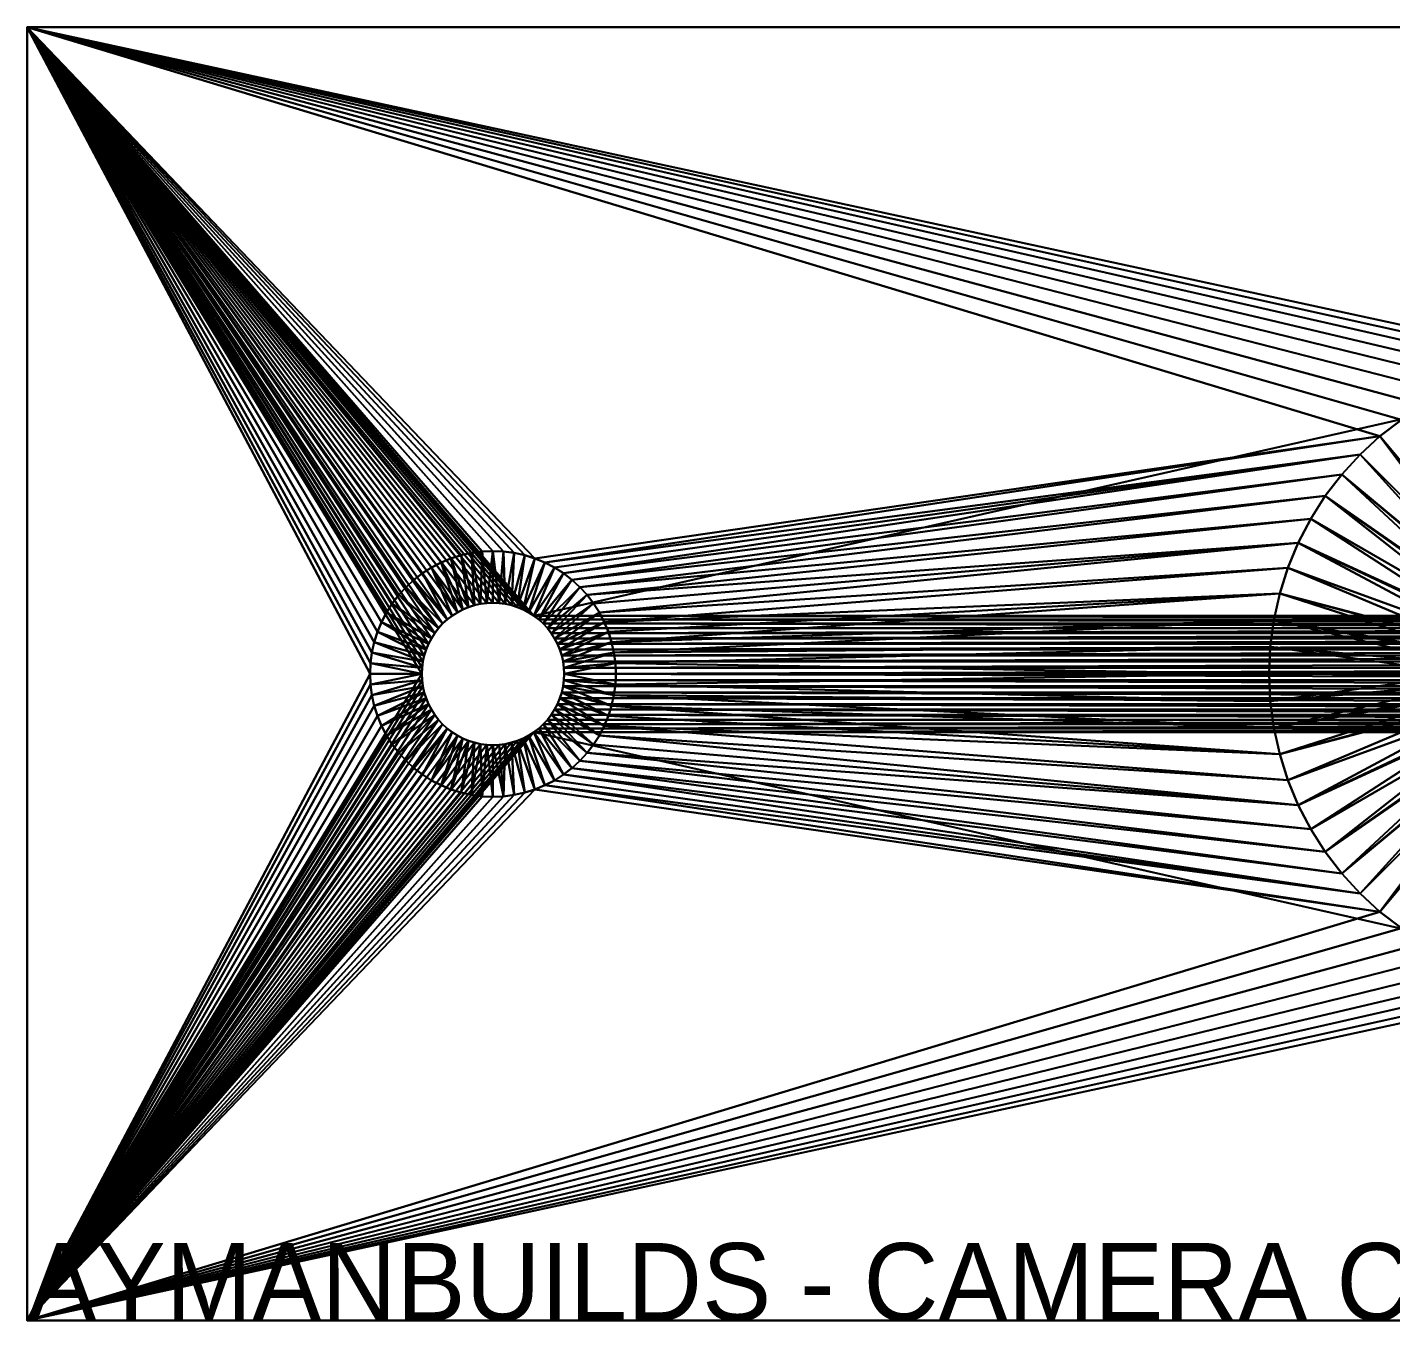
# Model space of a CAD drawing. Header units: millimetres. Extents: x -60 to 60, y -25 to 25.
# Drawn here: x -60 to -7.3, y -25 to 25 of the extents above; entities that cross this region are included whole.
import ezdxf

# ---------------------------------------------------------------- set-up
doc = ezdxf.new("R2010")
doc.units = ezdxf.units.MM
doc.layers.add('INFO', color=4, linetype='Continuous')
doc.layers.add('MODEL_3D', color=7, linetype='Continuous')

msp = doc.modelspace()

# ---------------------------------------------------------------- texts
at = {"layer": 'INFO'}
msp.add_text('AYMANBUILDS - CAMERA CARRIAGE - UNITS: MM', height=3, dxfattribs=at).set_placement((-60, -25, 21))

# ---------------------------------------------------------------- meshes
at = {"layer": 'MODEL_3D', "color": 7}
mesh = msp.add_polyface(dxfattribs=at)
corners = [(-60, -25, 5), (-42.414, -4.73192, 5), (-42.8248, -4.67784, 5), (-46.75, 0, 5), (-60, 25, 5), (-46.7319, -0.413989, 5), (-46.6778, -0.824828, 5), (-46.5881, -1.22939, 5), (-46.4635, -1.6246, 5), (-43.2294, -4.58815, 5), (-43.6246, -4.46354, 5), (-44.0074, -4.30496, 5), (-44.375, -4.11362, 5), (-44.7245, -3.89097, 5), (-45.0532, -3.63871, 5), (-45.3588, -3.35876, 5), (-45.6387, -3.05324, 5), (-45.891, -2.72449, 5), (-46.1136, -2.375, 5), (-46.305, -2.00744, 5), (-44.7395, -0.239677, -5), (-60, -25, -5), (-44.75, 0, -5), (-44.7082, -0.477532, -5), (-44.6563, -0.711752, -5), (-44.5842, -0.940555, -5), (-44.4923, -1.1622, -5), (-44.3816, -1.375, -5), (-44.2527, -1.57733, -5), (-44.1066, -1.76767, -5), (-43.9445, -1.94454, -5), (-43.7677, -2.10662, -5), (-43.5773, -2.25267, -5), (-43.375, -2.38157, -5), (-43.1622, -2.49235, -5), (-42.9406, -2.58415, -5), (-42.7118, -2.6563, -5)]
mesh.append_faces([[corners[k] for k in face] for face in [(0, 1, 2), (0, 3, 4), (3, 0, 5), (5, 0, 6), (6, 0, 7), (7, 0, 8), (9, 0, 2), (10, 0, 9), (11, 0, 10), (12, 0, 11), (13, 0, 12), (14, 0, 13), (15, 0, 14), (16, 0, 15), (17, 0, 16), (18, 0, 17), (19, 0, 18), (8, 0, 19), (20, 21, 22), (23, 21, 20), (24, 21, 23), (25, 21, 24), (26, 21, 25), (27, 21, 26), (28, 21, 27), (29, 21, 28), (30, 21, 29), (31, 21, 30), (32, 21, 31), (33, 21, 32), (34, 21, 33), (35, 21, 34), (36, 21, 35), (4, 21, 0)]])
mesh = msp.add_polyface(dxfattribs=at)
corners = [(-46.7319, 0.413989, 5), (-60, 25, 5), (-46.75, 0, 5), (-46.6778, 0.824828, 5), (-46.5881, 1.22939, 5), (-46.4635, 1.6246, 5), (-46.305, 2.00744, 5), (-46.1136, 2.375, 5), (-45.891, 2.72449, 5), (-45.6387, 3.05324, 5), (-45.3588, 3.35876, 5), (-45.0532, 3.63871, 5), (-44.7245, 3.89097, 5), (-44.375, 4.11362, 5), (-44.0074, 4.30496, 5), (-43.6246, 4.46354, 5), (-43.2294, 4.58815, 5), (-42.8248, 4.67784, 5), (-42.414, 4.73192, 5), (-60, 25, -5), (-44.75, 0, -5), (-60, -25, -5), (-44.7395, 0.239677, -5), (-44.7082, 0.477532, -5), (-44.6563, 0.711752, -5), (-44.5842, 0.940555, -5), (-44.4923, 1.1622, -5), (-42.9406, 2.58415, -5), (-42.7118, 2.6563, -5), (-43.1622, 2.49235, -5), (-43.375, 2.38157, -5), (-43.5773, 2.25267, -5), (-43.7677, 2.10662, -5), (-43.9445, 1.94454, -5), (-44.1066, 1.76767, -5), (-44.2527, 1.57733, -5), (-44.3816, 1.375, -5)]
mesh.append_faces([[corners[k] for k in face] for face in [(0, 1, 2), (3, 1, 0), (4, 1, 3), (5, 1, 4), (6, 1, 5), (7, 1, 6), (8, 1, 7), (9, 1, 8), (10, 1, 9), (11, 1, 10), (12, 1, 11), (13, 1, 12), (14, 1, 13), (15, 1, 14), (16, 1, 15), (17, 1, 16), (18, 1, 17), (19, 20, 21), (20, 19, 22), (22, 19, 23), (23, 19, 24), (24, 19, 25), (25, 19, 26), (27, 19, 28), (29, 19, 27), (30, 19, 29), (31, 19, 30), (32, 19, 31), (33, 19, 32), (34, 19, 33), (35, 19, 34), (36, 19, 35), (26, 19, 36), (21, 1, 19)]])
mesh = msp.add_polyface(dxfattribs=at)
corners = [(-40.3754, 4.46354, 5), (-60, 25, 5), (-40.7706, 4.58815, 5), (-41.1752, 4.67784, 5), (-41.586, 4.73192, 5), (-42, 4.75, 5), (-42.414, 4.73192, 5), (-60, 25, -5), (-40.4227, 2.25267, -5), (-40.625, 2.38157, -5), (-40.8378, 2.49235, -5), (-41.0594, 2.58415, -5), (-41.2882, 2.6563, -5), (-41.5225, 2.70822, -5), (-41.7603, 2.73954, -5), (-42, 2.75, -5), (-42.2397, 2.73954, -5), (-42.4775, 2.70822, -5), (-42.7118, 2.6563, -5), (-46.7319, 0.413989, 5), (-46.6778, 0.824828, 1.8), (-46.6778, 0.824828, 5), (-46.7319, 0.413989, 1.8), (-46.305, 2.00744, 5), (-46.1136, 2.375, 1.8), (-46.1136, 2.375, 5), (-46.305, 2.00744, 1.8), (-46.5881, 1.22939, 5), (-46.4635, 1.6246, 1.8), (-46.4635, 1.6246, 5), (-46.5881, 1.22939, 1.8), (-45.891, 2.72449, 1.8), (-45.891, 2.72449, 5), (-45.6387, 3.05324, 1.8), (-46.75, 0, 5), (-46.75, 0, 1.8), (-44.6563, 0.711752, 1.8), (-44.7082, 0.477532, 1.8), (-44.7395, 0.239677, 1.8), (-44.75, 0, 1.8)]
mesh.append_faces([[corners[k] for k in face] for face in [(0, 1, 2), (2, 1, 3), (3, 1, 4), (4, 1, 5), (5, 1, 6), (7, 8, 9), (7, 9, 10), (7, 10, 11), (7, 11, 12), (7, 12, 13), (7, 13, 14), (7, 14, 15), (7, 15, 16), (7, 16, 17), (18, 7, 17), (19, 20, 21), (20, 19, 22), (23, 24, 25), (24, 23, 26), (27, 28, 29), (28, 27, 30), (21, 30, 27), (30, 21, 20), (25, 31, 32), (31, 25, 24), (29, 26, 23), (26, 29, 28), (33, 32, 31), (34, 22, 19), (22, 34, 35), (30, 36, 28), (20, 37, 30), (22, 38, 20), (35, 39, 22)]])
mesh = msp.add_polyface(dxfattribs=at)
corners = [(-10.8757, 5.07142, 5), (-38.3613, 3.05324, 5), (-38.109, 2.72449, 5), (-10.3923, 6, 5), (-38.6412, 3.35876, 5), (-9.82982, 6.88292, 5), (-38.9468, 3.63871, 5), (-9.19253, 7.71345, 5), (-39.2755, 3.89097, 5), (-8.48528, 8.48528, 5), (-39.625, 4.11362, 5), (-7.71345, 9.19253, 5), (-60, 25, 5), (-40.3754, 4.46354, 5), (-39.9926, 4.30496, 5), (-37.5365, 1.6246, 1.8), (-37.695, 2.00744, 5), (-37.695, 2.00744, 1.8), (-39.2755, 3.89097, 1.8), (-38.9468, 3.63871, 1.8), (-38.109, 2.72449, 1.8), (-38.3613, 3.05324, 1.8), (-37.8864, 2.375, 1.8), (-37.8864, 2.375, 5), (-39.625, 4.11362, 1.8), (-38.6412, 3.35876, 1.8), (-39.9926, 4.30496, 1.8), (-39.5077, 1.1622, 1.8), (-39.6184, 1.375, 1.8), (-39.7473, 1.57733, 1.8), (-39.8934, 1.76767, 1.8), (-40.0555, 1.94454, 1.8), (-40.2323, 2.10662, 1.8), (-40.4227, 2.25267, 1.8)]
mesh.append_faces([[corners[k] for k in face] for face in [(0, 1, 2), (3, 4, 1), (5, 6, 4), (7, 8, 6), (9, 10, 8), (11, 12, 13), (9, 14, 10), (11, 13, 14), (15, 16, 17), (18, 6, 8), (6, 18, 19), (20, 1, 21), (1, 20, 2), (22, 2, 20), (2, 22, 23), (24, 8, 10), (8, 24, 18), (19, 4, 6), (4, 19, 25), (21, 4, 25), (4, 21, 1), (17, 23, 22), (23, 17, 16), (10, 26, 24), (27, 17, 22), (28, 22, 20), (29, 20, 21), (30, 21, 25), (31, 25, 19), (32, 19, 18), (33, 18, 24), (20, 29, 28), (21, 30, 29), (25, 31, 30), (19, 32, 31)]])
mesh = msp.add_polyface(dxfattribs=at)
corners = [(0, 12, 5), (-60, 25, 5), (-1.04587, 11.9543, 5), (-37.695, 2.00744, 5), (-11.5911, 3.10583, 5), (-11.2763, 4.10424, 5), (-37.8864, 2.375, 5), (-10.8757, 5.07142, 5), (-38.3613, 3.05324, 5), (-10.3923, 6, 5), (-38.6412, 3.35876, 5), (-9.82982, 6.88292, 5), (-38.9468, 3.63871, 5), (-9.19253, 7.71345, 5), (-39.2755, 3.89097, 5), (-8.48528, 8.48528, 5), (-39.9926, 4.30496, 5), (-7.71345, 9.19253, 5), (-6.88292, 9.82982, 5), (-6, 10.3923, 5), (-5.07142, 10.8757, 5), (-4.10424, 11.2763, 5), (-3.10583, 11.5911, 5), (-37.5365, 1.6246, 5), (-38.109, 2.72449, 5), (-2.08378, 11.8177, 5), (-40.4227, 2.25267, -5), (-60, 25, -5), (60, 25, -5), (-10.3923, 6, 13), (-10.8757, 5.07142, 13), (-9.19253, 7.71345, 13), (-9.82982, 6.88292, 13), (-11.2763, 4.10424, 13), (-11.5911, 3.10583, 13), (-4.46646, 1.2378, 13), (-11.8177, 2.08378, 5), (-11.8177, 2.08378, 13), (-8.48528, 8.48528, 13)]
mesh.append_faces([[corners[k] for k in face] for face in [(0, 1, 2), (3, 4, 5), (6, 5, 7), (8, 7, 9), (10, 9, 11), (12, 11, 13), (14, 13, 15), (16, 15, 17), (1, 17, 18), (1, 18, 19), (1, 19, 20), (1, 20, 21), (1, 21, 22), (4, 3, 23), (5, 6, 3), (7, 24, 6), (1, 22, 25), (2, 1, 25), (26, 27, 28), (1, 28, 27), (7, 29, 9), (29, 7, 30), (11, 31, 13), (31, 11, 32), (4, 33, 5), (33, 4, 34), (34, 35, 33), (36, 34, 4), (34, 36, 37), (38, 13, 31), (9, 32, 11), (32, 9, 29), (5, 30, 7), (30, 5, 33)]])
mesh = msp.add_polyface(dxfattribs=at)
corners = [(-60, 25, 5), (0, 12, 5), (60, 25, 5), (-1.04587, 11.9543, 5), (-2.08378, 11.8177, 13), (-1.04587, 11.9543, 13), (-2.08378, 11.8177, 5), (-3.10583, 11.5911, 13), (-3.10583, 11.5911, 5), (0, 12, 13), (-0.039616, 4.63463, 13), (0, 4.63636, 13), (-0.404085, 4.61872, 13), (-0.765781, 4.5711, 13), (-0.805096, 4.56593, 13), (-0.84381, 4.55734, 13), (-1.19998, 4.47838, 13), (-1.2378, 4.46646, 13), (-1.58573, 4.35676, 13), (-4.10424, 11.2763, 13), (-1.92278, 4.21715, 13), (-5.07142, 10.8757, 13), (-1.95941, 4.20197, 13), (-1.99458, 4.18366, 13), (-2.31818, 4.01521, 13), (-6, 10.3923, 13), (-2.62587, 3.81919, 13), (-6.88292, 9.82982, 13), (-2.65931, 3.79789, 13), (-2.69077, 3.77375, 13), (-2.9802, 3.55166, 13), (-4.10424, 11.2763, 5), (0, 5, 12), (-0.435779, 4.98097, 12), (-0.86824, 4.92404, 12), (-1.2941, 4.82963, 12), (-0.400916, 4.58249, 12), (-0.798781, 4.53012, 12)]
mesh.append_faces([[corners[k] for k in face] for face in [(0, 1, 2), (3, 4, 5), (4, 3, 6), (6, 7, 4), (7, 6, 8), (9, 10, 11), (9, 12, 10), (5, 12, 9), (12, 5, 13), (4, 13, 5), (13, 4, 14), (14, 4, 15), (15, 4, 16), (7, 16, 4), (16, 7, 17), (17, 7, 18), (19, 18, 7), (18, 19, 20), (21, 20, 19), (20, 21, 22), (22, 21, 23), (23, 21, 24), (24, 25, 26), (26, 27, 28), (28, 27, 29), (29, 27, 30), (8, 19, 7), (19, 8, 31), (1, 5, 9), (5, 1, 3), (32, 10, 33), (34, 15, 35), (13, 34, 33), (33, 36, 32), (34, 37, 33)]])
mesh = msp.add_polyface(dxfattribs=at)
corners = [(8.48528, 8.48528, 5), (39.9926, 4.30496, 5), (7.71345, 9.19253, 5), (11.5911, 3.10583, 5), (37.5365, 1.6246, 5), (37.695, 2.00744, 5), (11.2763, 4.10424, 5), (37.8864, 2.375, 5), (10.8757, 5.07142, 5), (38.109, 2.72449, 5), (38.3613, 3.05324, 5), (9.19253, 7.71345, 5), (39.2755, 3.89097, 5), (11.8177, 2.08378, 5), (10.3923, 6, 5), (38.6412, 3.35876, 5), (9.82982, 6.88292, 5), (38.9468, 3.63871, 5), (60, 25, 5), (6.88292, 9.82982, 5), (6, 10.3923, 5), (5.07142, 10.8757, 5), (4.10424, 11.2763, 5), (3.10583, 11.5911, 5), (2.08378, 11.8177, 5), (1.04587, 11.9543, 5), (0, 12, 5), (40.4227, 2.25267, -5), (-40.4227, 2.25267, -5), (60, 25, -5), (-60, 25, 5), (11.8177, 2.08378, 13), (11.5911, 3.10583, 13), (10.3923, 6, 13), (9.82982, 6.88292, 13), (11.2763, 4.10424, 13), (10.8757, 5.07142, 13), (4.46646, 1.2378, 13), (9.19253, 7.71345, 13)]
mesh.append_faces([[corners[k] for k in face] for face in [(0, 1, 2), (3, 4, 5), (6, 5, 7), (8, 7, 9), (8, 9, 10), (11, 12, 0), (4, 3, 13), (5, 6, 3), (7, 8, 6), (10, 14, 8), (15, 16, 14), (16, 17, 11), (18, 19, 2), (18, 20, 19), (18, 21, 20), (18, 22, 21), (18, 23, 22), (18, 24, 23), (18, 25, 24), (18, 26, 25), (27, 28, 29), (29, 30, 18), (31, 3, 32), (3, 31, 13), (33, 16, 34), (16, 33, 14), (35, 8, 36), (8, 35, 6), (36, 14, 33), (14, 36, 8), (32, 6, 35), (6, 32, 3), (37, 32, 35), (34, 11, 38), (11, 34, 16)]])
mesh = msp.add_polyface(dxfattribs=at)
corners = [(-4.10424, 11.2763, 5), (-5.07142, 10.8757, 13), (-4.10424, 11.2763, 13), (-5.07142, 10.8757, 5), (-6.88292, 9.82982, 5), (-7.71345, 9.19253, 13), (-6.88292, 9.82982, 13), (-7.71345, 9.19253, 5), (-6, 10.3923, 5), (-6, 10.3923, 13), (-8.48528, 8.48528, 13), (-8.48528, 8.48528, 5), (-2.31818, 4.01521, 13), (-2.62587, 3.81919, 13), (-2.9802, 3.55166, 13), (-3.00943, 3.52487, 13), (-3.2784, 3.2784, 13), (-3.52487, 3.00943, 13), (-9.19253, 7.71345, 13), (-3.55166, 2.9802, 13), (-3.77375, 2.69077, 13), (-9.82982, 6.88292, 13), (-3.79789, 2.65931, 13), (-3.81919, 2.62587, 13), (-4.01521, 2.31818, 13), (-10.3923, 6, 13), (-4.18366, 1.99458, 13), (-10.8757, 5.07142, 13), (-4.20197, 1.95941, 13), (-4.21715, 1.92278, 13), (-4.35676, 1.58573, 13), (-11.2763, 4.10424, 13), (-4.46646, 1.2378, 13), (-9.19253, 7.71345, 5), (-4.53154, 2.11309, 12), (-4.33013, 2.5, 12)]
mesh.append_faces([[corners[k] for k in face] for face in [(0, 1, 2), (1, 0, 3), (4, 5, 6), (5, 4, 7), (8, 6, 9), (6, 8, 4), (3, 9, 1), (9, 3, 8), (7, 10, 5), (10, 7, 11), (9, 12, 1), (6, 13, 9), (5, 14, 6), (14, 5, 15), (15, 5, 16), (10, 16, 5), (16, 10, 17), (18, 17, 10), (17, 18, 19), (19, 18, 20), (21, 20, 18), (20, 21, 22), (22, 21, 23), (23, 21, 24), (25, 24, 21), (24, 25, 26), (27, 26, 25), (28, 27, 29), (26, 27, 28), (29, 27, 30), (31, 30, 27), (30, 31, 32), (33, 10, 11), (26, 34, 35)]])
mesh = msp.add_polyface(dxfattribs=at)
corners = [(-41.5225, 2.70822, -5), (-41.2882, 2.6563, 1.8), (-41.5225, 2.70822, 1.8), (-41.2882, 2.6563, -5), (-41.7603, 2.73954, -5), (-41.7603, 2.73954, 1.8), (-42.9406, 2.58415, -5), (-42.7118, 2.6563, 1.8), (-42.9406, 2.58415, 1.8), (-42.7118, 2.6563, -5), (-42.4775, 2.70822, 1.8), (-42.4775, 2.70822, -5), (-43.1622, 2.49235, -5), (-42.2397, 2.73954, -5), (-42, 2.75, 1.8), (-42.2397, 2.73954, 1.8), (-42, 2.75, -5), (-42.8248, 4.67784, 1.8), (-42.414, 4.73192, 5), (-42.8248, 4.67784, 5), (-42.414, 4.73192, 1.8), (-42, 4.75, 1.8), (-41.586, 4.73192, 5), (-42, 4.75, 5), (-41.586, 4.73192, 1.8), (-41.1752, 4.67784, 5), (-43.2294, 4.58815, 1.8), (-41.1752, 4.67784, 1.8)]
mesh.append_faces([[corners[k] for k in face] for face in [(0, 1, 2), (1, 0, 3), (4, 2, 5), (2, 4, 0), (6, 7, 8), (7, 6, 9), (9, 10, 7), (10, 9, 11), (8, 12, 6), (13, 14, 15), (14, 13, 16), (16, 5, 14), (5, 16, 4), (11, 15, 10), (15, 11, 13), (17, 18, 19), (18, 17, 20), (21, 22, 23), (22, 21, 24), (24, 25, 22), (19, 26, 17), (20, 23, 18), (23, 20, 21), (24, 2, 27), (24, 5, 2), (21, 5, 24), (21, 14, 5), (21, 15, 14), (20, 15, 21), (20, 10, 15), (17, 10, 20), (10, 17, 7), (26, 7, 17), (7, 26, 8)]])
mesh = msp.add_polyface(dxfattribs=at)
corners = [(-43.375, 2.38157, 1.8), (-43.5773, 2.25267, -5), (-43.375, 2.38157, -5), (-43.1622, 2.49235, 1.8), (-43.1622, 2.49235, -5), (-42.9406, 2.58415, 1.8), (-44.7245, 3.89097, 1.8), (-44.375, 4.11362, 5), (-44.7245, 3.89097, 5), (-44.375, 4.11362, 1.8), (-43.2294, 4.58815, 1.8), (-42.8248, 4.67784, 5), (-43.2294, 4.58815, 5), (-45.6387, 3.05324, 5), (-45.3588, 3.35876, 1.8), (-45.3588, 3.35876, 5), (-45.6387, 3.05324, 1.8), (-45.0532, 3.63871, 1.8), (-45.0532, 3.63871, 5), (-43.6246, 4.46354, 1.8), (-43.6246, 4.46354, 5), (-45.891, 2.72449, 5), (-44.0074, 4.30496, 5), (-44.0074, 4.30496, 1.8), (-43.5773, 2.25267, 1.8), (-43.7677, 2.10662, 1.8), (-43.9445, 1.94454, 1.8), (-44.1066, 1.76767, 1.8), (-45.891, 2.72449, 1.8), (-44.2527, 1.57733, 1.8)]
mesh.append_faces([[corners[k] for k in face] for face in [(0, 1, 2), (2, 3, 0), (3, 2, 4), (4, 5, 3), (6, 7, 8), (7, 6, 9), (10, 11, 12), (13, 14, 15), (14, 13, 16), (17, 8, 18), (8, 17, 6), (14, 18, 15), (18, 14, 17), (19, 12, 20), (12, 19, 10), (21, 16, 13), (9, 22, 7), (22, 9, 23), (23, 20, 22), (20, 23, 19), (19, 5, 10), (5, 19, 3), (23, 3, 19), (3, 23, 0), (9, 0, 23), (0, 9, 24), (6, 24, 9), (24, 6, 25), (17, 25, 6), (25, 17, 26), (14, 26, 17), (26, 14, 27), (16, 27, 14), (28, 29, 16)]])
mesh = msp.add_polyface(dxfattribs=at)
corners = [(-40.8378, 2.49235, -5), (-40.625, 2.38157, 1.8), (-40.8378, 2.49235, 1.8), (-40.625, 2.38157, -5), (-39.8934, 1.76767, -5), (-40.0555, 1.94454, 1.8), (-40.0555, 1.94454, -5), (-39.8934, 1.76767, 1.8), (-41.0594, 2.58415, -5), (-41.0594, 2.58415, 1.8), (-40.4227, 2.25267, 1.8), (-40.4227, 2.25267, -5), (-40.2323, 2.10662, 1.8), (-40.2323, 2.10662, -5), (-41.2882, 2.6563, -5), (-41.2882, 2.6563, 1.8), (-39.7473, 1.57733, -5), (-39.7473, 1.57733, 1.8), (-40.3754, 4.46354, 1.8), (-39.9926, 4.30496, 5), (-40.3754, 4.46354, 5), (-39.9926, 4.30496, 1.8), (-41.1752, 4.67784, 5), (-41.586, 4.73192, 1.8), (-41.1752, 4.67784, 1.8), (-40.7706, 4.58815, 1.8), (-40.7706, 4.58815, 5), (-39.625, 4.11362, 5), (-39.625, 4.11362, 1.8), (-39.2755, 3.89097, 1.8), (-41.5225, 2.70822, 1.8)]
mesh.append_faces([[corners[k] for k in face] for face in [(0, 1, 2), (1, 0, 3), (4, 5, 6), (5, 4, 7), (8, 2, 9), (2, 8, 0), (3, 10, 1), (10, 3, 11), (11, 12, 10), (12, 11, 13), (14, 9, 15), (9, 14, 8), (13, 5, 12), (5, 13, 6), (16, 7, 4), (7, 16, 17), (18, 19, 20), (19, 18, 21), (22, 23, 24), (25, 20, 26), (20, 25, 18), (21, 27, 19), (24, 26, 22), (26, 24, 25), (1, 28, 21), (2, 21, 18), (29, 10, 12), (28, 1, 10), (9, 18, 25), (21, 2, 1), (18, 9, 2), (15, 25, 24), (25, 15, 9), (24, 30, 15)]])
mesh = msp.add_polyface(dxfattribs=at)
corners = [(-43.5773, 2.25267, -5), (-43.375, 2.38157, 1.8), (-43.5773, 2.25267, 1.8), (-44.6563, 0.711752, 1.8), (-44.5842, 0.940555, -5), (-44.5842, 0.940555, 1.8), (-44.6563, 0.711752, -5), (-44.4923, 1.1622, -5), (-44.4923, 1.1622, 1.8), (-43.7677, 2.10662, -5), (-43.7677, 2.10662, 1.8), (-44.3816, 1.375, 1.8), (-44.2527, 1.57733, -5), (-44.2527, 1.57733, 1.8), (-44.3816, 1.375, -5), (-43.9445, 1.94454, -5), (-43.9445, 1.94454, 1.8), (-44.1066, 1.76767, 1.8), (-44.1066, 1.76767, -5), (-44.7395, 0.239677, 1.8), (-44.7082, 0.477532, -5), (-44.7082, 0.477532, 1.8), (-44.7395, 0.239677, -5), (-44.75, 0, 1.8), (-44.75, 0, -5), (-45.6387, 3.05324, 1.8), (-45.891, 2.72449, 1.8), (-46.1136, 2.375, 1.8), (-46.305, 2.00744, 1.8), (-46.4635, 1.6246, 1.8), (-46.5881, 1.22939, 1.8), (-46.6778, 0.824828, 1.8), (-46.7319, 0.413989, 1.8)]
mesh.append_faces([[corners[k] for k in face] for face in [(0, 1, 2), (3, 4, 5), (4, 3, 6), (5, 7, 8), (7, 5, 4), (9, 2, 10), (2, 9, 0), (11, 12, 13), (12, 11, 14), (8, 14, 11), (14, 8, 7), (15, 10, 16), (10, 15, 9), (17, 15, 16), (15, 17, 18), (13, 18, 17), (18, 13, 12), (19, 20, 21), (20, 19, 22), (23, 22, 19), (22, 23, 24), (21, 6, 3), (6, 21, 20), (17, 25, 13), (13, 26, 11), (27, 11, 26), (11, 27, 8), (28, 8, 27), (8, 28, 5), (29, 5, 28), (5, 29, 3), (3, 30, 21), (21, 31, 19), (19, 32, 23)]])
mesh = msp.add_polyface(dxfattribs=at)
corners = [(-37.2681, 0.413989, 5), (-12, 0, 5), (-11.9543, 1.04587, 5), (-37.3222, 0.824828, 5), (-11.8177, 2.08378, 5), (-37.4118, 1.22939, 5), (-11.5911, 3.10583, 5), (-37.25, 0, 5), (-37.5365, 1.6246, 5), (-39.2605, 0.239677, -5), (39.2605, 0.239677, -5), (-39.25, 0, -5), (-39.2918, 0.477532, -5), (39.2918, 0.477532, -5), (-39.3437, 0.711752, -5), (39.3437, 0.711752, -5), (-39.4158, 0.940555, -5), (39.4158, 0.940555, -5), (-39.5077, 1.1622, -5), (39.5077, 1.1622, -5), (-39.6184, 1.375, -5), (39.6184, 1.375, -5), (-39.7473, 1.57733, -5), (39.7473, 1.57733, -5), (-39.8934, 1.76767, -5), (39.8934, 1.76767, -5), (-40.0555, 1.94454, -5), (40.0555, 1.94454, -5), (-40.2323, 2.10662, -5), (40.2323, 2.10662, -5), (-40.4227, 2.25267, -5), (-11.8177, 2.08378, 13), (-11.9543, 1.04587, 13), (-4.63463, 0.039616, 13), (-4.61872, 0.404085, 13), (-4.46646, 1.2378, 13), (-11.5911, 3.10583, 13), (-4.47838, 1.19998, 13), (-4.55734, 0.84381, 13), (-4.56593, 0.805096, 13), (-4.5711, 0.765781, 13), (-12, 0, 13), (-4.63636, 0, 13), (-5, 0, 12), (-4.98097, 0.435779, 12), (-4.6, 0, 12)]
mesh.append_faces([[corners[k] for k in face] for face in [(0, 1, 2), (3, 2, 4), (5, 4, 6), (1, 0, 7), (2, 3, 0), (4, 5, 3), (6, 8, 5), (9, 10, 11), (12, 13, 9), (14, 15, 12), (16, 17, 14), (18, 19, 16), (20, 21, 18), (22, 23, 20), (24, 25, 22), (26, 25, 24), (27, 26, 28), (29, 28, 30), (2, 31, 4), (31, 2, 32), (32, 33, 34), (35, 36, 37), (37, 36, 38), (31, 38, 36), (38, 31, 39), (39, 31, 40), (40, 31, 34), (32, 34, 31), (41, 33, 32), (33, 41, 42), (1, 32, 2), (32, 1, 41), (33, 43, 44), (43, 45, 44)]])
mesh = msp.add_polyface(dxfattribs=at)
corners = [(37.2681, 0.413989, 5), (12, 0, 5), (37.25, 0, 5), (11.9543, 1.04587, 5), (37.3222, 0.824828, 5), (11.8177, 2.08378, 5), (37.4118, 1.22939, 5), (37.5365, 1.6246, 5), (-40.4227, 2.25267, -5), (40.4227, 2.25267, -5), (40.2323, 2.10662, -5), (-40.2323, 2.10662, -5), (40.0555, 1.94454, -5), (-40.0555, 1.94454, -5), (39.8934, 1.76767, -5), (-39.25, 0, -5), (39.2605, 0.239677, -5), (39.25, 0, -5), (-39.2605, 0.239677, -5), (39.2918, 0.477532, -5), (-39.2918, 0.477532, -5), (39.3437, 0.711752, -5), (-39.3437, 0.711752, -5), (39.4158, 0.940555, -5), (-39.4158, 0.940555, -5), (39.5077, 1.1622, -5), (-39.5077, 1.1622, -5), (39.6184, 1.375, -5), (-39.6184, 1.375, -5), (39.7473, 1.57733, -5), (-39.7473, 1.57733, -5), (11.9543, 1.04587, 13), (11.8177, 2.08378, 13), (12, 0, 13), (4.63463, 0.039616, 13), (4.61872, 0.404085, 13), (4.63636, 0, 13), (4.55734, 0.84381, 13), (11.5911, 3.10583, 13), (4.5711, 0.765781, 13), (4.56593, 0.805096, 13), (4.47838, 1.19998, 13), (4.46646, 1.2378, 13), (5, 0, 12), (4.98097, 0.435779, 12), (4.6, 0, 12), (4.58249, 0.400916, 12), (4.92404, 0.86824, 12)]
mesh.append_faces([[corners[k] for k in face] for face in [(0, 1, 2), (3, 0, 4), (5, 4, 6), (5, 6, 7), (0, 3, 1), (4, 5, 3), (8, 9, 10), (11, 10, 12), (13, 12, 14), (15, 16, 17), (16, 18, 19), (19, 20, 21), (21, 22, 23), (23, 24, 25), (25, 26, 27), (27, 28, 29), (29, 30, 14), (31, 5, 32), (5, 31, 3), (33, 3, 31), (3, 33, 1), (34, 33, 31), (35, 31, 32), (33, 34, 36), (37, 32, 38), (31, 35, 34), (32, 39, 35), (32, 40, 39), (32, 37, 40), (38, 41, 37), (38, 42, 41), (43, 34, 44), (45, 43, 44), (46, 44, 47)]])
mesh = msp.add_polyface(dxfattribs=at)
corners = [(-39.2605, 0.239677, -5), (-39.2918, 0.477532, 1.8), (-39.2918, 0.477532, -5), (-39.2605, 0.239677, 1.8), (-39.25, 0, -5), (-39.25, 0, 1.8), (-39.3437, 0.711752, 1.8), (-39.3437, 0.711752, -5), (-39.6184, 1.375, -5), (-39.7473, 1.57733, 1.8), (-39.7473, 1.57733, -5), (-39.6184, 1.375, 1.8), (-39.5077, 1.1622, -5), (-39.5077, 1.1622, 1.8), (-39.4158, 0.940555, -5), (-39.4158, 0.940555, 1.8), (-37.2681, 0.413989, 1.8), (-37.3222, 0.824828, 5), (-37.3222, 0.824828, 1.8), (-37.2681, 0.413989, 5), (-37.25, 0, 1.8), (-37.25, 0, 5), (-37.4118, 1.22939, 5), (-37.4118, 1.22939, 1.8), (-37.695, 2.00744, 5), (-37.5365, 1.6246, 1.8), (-37.5365, 1.6246, 5), (-37.695, 2.00744, 1.8), (-37.8864, 2.375, 1.8)]
mesh.append_faces([[corners[k] for k in face] for face in [(0, 1, 2), (1, 0, 3), (4, 3, 0), (3, 4, 5), (2, 6, 7), (6, 2, 1), (8, 9, 10), (9, 8, 11), (12, 11, 8), (11, 12, 13), (14, 13, 12), (13, 14, 15), (7, 15, 14), (15, 7, 6), (16, 17, 18), (17, 16, 19), (20, 19, 16), (19, 20, 21), (18, 22, 23), (22, 18, 17), (24, 25, 26), (23, 26, 25), (26, 23, 22), (5, 20, 16), (3, 16, 18), (1, 18, 23), (6, 23, 25), (15, 25, 27), (16, 3, 5), (18, 1, 3), (23, 6, 1), (25, 15, 6), (27, 13, 15), (28, 11, 13)]])
mesh = msp.add_polyface(dxfattribs=at)
corners = [(-60, -25, 5), (-40.3754, -4.46354, 5), (-40.7706, -4.58815, 5), (-41.1752, -4.67784, 5), (-41.586, -4.73192, 5), (-42, -4.75, 5), (-42.414, -4.73192, 5), (-40.4227, -2.25267, -5), (-60, -25, -5), (-40.625, -2.38157, -5), (-40.8378, -2.49235, -5), (-41.0594, -2.58415, -5), (-41.2882, -2.6563, -5), (-41.5225, -2.70822, -5), (-41.7603, -2.73954, -5), (-42, -2.75, -5), (-42.2397, -2.73954, -5), (-42.4775, -2.70822, -5), (-42.7118, -2.6563, -5), (-46.4635, -1.6246, 5), (-46.5881, -1.22939, 1.8), (-46.5881, -1.22939, 5), (-46.4635, -1.6246, 1.8), (-46.6778, -0.824828, 1.8), (-46.6778, -0.824828, 5), (-45.891, -2.72449, 5), (-46.1136, -2.375, 1.8), (-46.1136, -2.375, 5), (-45.891, -2.72449, 1.8), (-45.6387, -3.05324, 5), (-46.305, -2.00744, 1.8), (-46.305, -2.00744, 5), (-46.7319, -0.413989, 5), (-46.75, 0, 1.8), (-46.75, 0, 5), (-46.7319, -0.413989, 1.8), (-44.6563, -0.711752, 1.8), (-44.7082, -0.477532, 1.8), (-44.7395, -0.239677, 1.8), (-44.75, 0, 1.8)]
mesh.append_faces([[corners[k] for k in face] for face in [(0, 1, 2), (0, 2, 3), (0, 3, 4), (0, 4, 5), (0, 5, 6), (7, 8, 9), (9, 8, 10), (10, 8, 11), (11, 8, 12), (12, 8, 13), (13, 8, 14), (14, 8, 15), (15, 8, 16), (17, 8, 18), (16, 8, 17), (19, 20, 21), (20, 19, 22), (21, 23, 24), (23, 21, 20), (25, 26, 27), (26, 25, 28), (29, 28, 25), (27, 30, 31), (30, 27, 26), (32, 33, 34), (33, 32, 35), (31, 22, 19), (22, 31, 30), (24, 35, 32), (35, 24, 23), (36, 20, 22), (37, 23, 20), (38, 35, 23), (39, 33, 35)]])
mesh = msp.add_polyface(dxfattribs=at)
corners = [(-44.4923, -1.1622, 1.8), (-44.5842, -0.940555, -5), (-44.5842, -0.940555, 1.8), (-44.4923, -1.1622, -5), (-44.1066, -1.76767, 1.8), (-44.2527, -1.57733, -5), (-44.2527, -1.57733, 1.8), (-44.1066, -1.76767, -5), (-43.5773, -2.25267, -5), (-43.7677, -2.10662, 1.8), (-43.5773, -2.25267, 1.8), (-43.7677, -2.10662, -5), (-44.3816, -1.375, -5), (-44.3816, -1.375, 1.8), (-43.9445, -1.94454, 1.8), (-43.9445, -1.94454, -5), (-44.6563, -0.711752, -5), (-44.6563, -0.711752, 1.8), (-44.7082, -0.477532, -5), (-44.7082, -0.477532, 1.8), (-43.375, -2.38157, -5), (-44.7395, -0.239677, -5), (-44.7395, -0.239677, 1.8), (-44.75, 0, -5), (-44.75, 0, 1.8), (-45.6387, -3.05324, 1.8), (-45.891, -2.72449, 1.8), (-46.1136, -2.375, 1.8), (-46.305, -2.00744, 1.8), (-46.4635, -1.6246, 1.8), (-46.5881, -1.22939, 1.8), (-46.6778, -0.824828, 1.8), (-46.7319, -0.413989, 1.8)]
mesh.append_faces([[corners[k] for k in face] for face in [(0, 1, 2), (1, 0, 3), (4, 5, 6), (5, 4, 7), (8, 9, 10), (9, 8, 11), (6, 12, 13), (12, 6, 5), (11, 14, 9), (14, 11, 15), (2, 16, 17), (16, 2, 1), (17, 18, 19), (18, 17, 16), (10, 20, 8), (19, 21, 22), (21, 19, 18), (22, 23, 24), (23, 22, 21), (14, 7, 4), (7, 14, 15), (13, 3, 0), (3, 13, 12), (25, 4, 6), (26, 6, 13), (27, 13, 0), (28, 0, 2), (29, 2, 17), (30, 17, 19), (31, 19, 22), (32, 22, 24), (13, 27, 26), (0, 28, 27), (2, 29, 28)]])
mesh = msp.add_polyface(dxfattribs=at)
corners = [(-37.2681, -0.413989, 5), (-12, 0, 5), (-37.25, 0, 5), (-11.9543, -1.04587, 5), (-37.3222, -0.824828, 5), (-11.8177, -2.08378, 5), (-37.4118, -1.22939, 5), (-11.5911, -3.10583, 5), (-37.5365, -1.6246, 5), (-40.2323, -2.10662, -5), (40.2323, -2.10662, -5), (-40.4227, -2.25267, -5), (39.2605, -0.239677, -5), (-39.2605, -0.239677, -5), (-39.25, 0, -5), (39.2918, -0.477532, -5), (-39.2918, -0.477532, -5), (39.3437, -0.711752, -5), (-39.3437, -0.711752, -5), (39.4158, -0.940555, -5), (-39.4158, -0.940555, -5), (39.5077, -1.1622, -5), (-39.5077, -1.1622, -5), (39.6184, -1.375, -5), (-39.6184, -1.375, -5), (39.7473, -1.57733, -5), (-39.7473, -1.57733, -5), (39.8934, -1.76767, -5), (-39.8934, -1.76767, -5), (-40.0555, -1.94454, -5), (40.0555, -1.94454, -5), (-11.5911, -3.10583, 13), (-4.46646, -1.2378, 13), (-4.47838, -1.19998, 13), (-4.55734, -0.84381, 13), (-11.8177, -2.08378, 13), (-4.56593, -0.805096, 13), (-4.5711, -0.765781, 13), (-4.61872, -0.404085, 13), (-12, 0, 13), (-4.63463, -0.039616, 13), (-4.63636, 0, 13), (-11.9543, -1.04587, 13), (-5, 0, 12), (-4.98097, -0.435779, 12), (-4.6, 0, 12)]
mesh.append_faces([[corners[k] for k in face] for face in [(0, 1, 2), (1, 0, 3), (4, 3, 0), (3, 4, 5), (6, 5, 4), (5, 6, 7), (8, 7, 6), (9, 10, 11), (12, 13, 14), (15, 16, 13), (17, 18, 16), (19, 20, 18), (21, 22, 20), (23, 24, 22), (25, 26, 24), (27, 28, 26), (27, 29, 28), (29, 30, 9), (31, 32, 33), (31, 33, 34), (35, 34, 36), (35, 36, 37), (35, 37, 38), (39, 40, 41), (40, 42, 38), (34, 35, 31), (38, 42, 35), (40, 39, 42), (3, 39, 1), (39, 3, 42), (5, 42, 3), (42, 5, 35), (43, 40, 44), (45, 43, 44)]])
mesh = msp.add_polyface(dxfattribs=at)
corners = [(12, 0, 5), (37.2681, -0.413989, 5), (37.25, 0, 5), (11.9543, -1.04587, 5), (37.3222, -0.824828, 5), (11.8177, -2.08378, 5), (37.4118, -1.22939, 5), (37.5365, -1.6246, 5), (40.4227, -2.25267, -5), (-40.4227, -2.25267, -5), (40.2323, -2.10662, -5), (39.2605, -0.239677, -5), (-39.25, 0, -5), (39.25, 0, -5), (-39.2605, -0.239677, -5), (39.2918, -0.477532, -5), (-39.2918, -0.477532, -5), (39.3437, -0.711752, -5), (-39.3437, -0.711752, -5), (39.4158, -0.940555, -5), (-39.4158, -0.940555, -5), (39.5077, -1.1622, -5), (-39.5077, -1.1622, -5), (39.6184, -1.375, -5), (-39.6184, -1.375, -5), (39.7473, -1.57733, -5), (-39.7473, -1.57733, -5), (39.8934, -1.76767, -5), (-40.2323, -2.10662, -5), (40.0555, -1.94454, -5), (-40.0555, -1.94454, -5), (11.9543, -1.04587, 13), (12, 0, 13), (11.8177, -2.08378, 13), (4.63463, -0.039616, 13), (4.63636, 0, 13), (4.61872, -0.404085, 13), (4.5711, -0.765781, 13), (4.56593, -0.805096, 13), (4.55734, -0.84381, 13), (11.5911, -3.10583, 13), (4.47838, -1.19998, 13), (4.46646, -1.2378, 13), (5, 0, 12), (4.98097, -0.435779, 12), (4.6, 0, 12), (4.58249, -0.400916, 12), (4.92404, -0.86824, 12)]
mesh.append_faces([[corners[k] for k in face] for face in [(0, 1, 2), (3, 1, 0), (1, 3, 4), (5, 4, 3), (4, 5, 6), (6, 5, 7), (8, 9, 10), (11, 12, 13), (14, 11, 15), (16, 15, 17), (18, 17, 19), (20, 19, 21), (22, 21, 23), (24, 23, 25), (26, 25, 27), (10, 28, 29), (29, 30, 27), (31, 0, 32), (0, 31, 3), (33, 3, 31), (3, 33, 5), (34, 32, 35), (32, 34, 31), (36, 31, 34), (31, 36, 33), (37, 33, 36), (38, 33, 37), (39, 33, 38), (33, 39, 40), (41, 40, 39), (42, 40, 41), (34, 43, 44), (43, 45, 44), (44, 46, 47)]])
mesh = msp.add_polyface(dxfattribs=at)
corners = [(-39.4158, -0.940555, -5), (-39.3437, -0.711752, 1.8), (-39.3437, -0.711752, -5), (-39.4158, -0.940555, 1.8), (-39.2605, -0.239677, -5), (-39.25, 0, 1.8), (-39.25, 0, -5), (-39.2605, -0.239677, 1.8), (-39.5077, -1.1622, -5), (-39.5077, -1.1622, 1.8), (-39.2918, -0.477532, 1.8), (-39.2918, -0.477532, -5), (-39.6184, -1.375, -5), (-39.6184, -1.375, 1.8), (-39.7473, -1.57733, -5), (-39.7473, -1.57733, 1.8), (-37.2681, -0.413989, 1.8), (-37.25, 0, 5), (-37.25, 0, 1.8), (-37.2681, -0.413989, 5), (-37.5365, -1.6246, 1.8), (-37.4118, -1.22939, 5), (-37.4118, -1.22939, 1.8), (-37.5365, -1.6246, 5), (-37.3222, -0.824828, 5), (-37.3222, -0.824828, 1.8), (-37.695, -2.00744, 1.8), (-37.8864, -2.375, 1.8)]
mesh.append_faces([[corners[k] for k in face] for face in [(0, 1, 2), (1, 0, 3), (4, 5, 6), (5, 4, 7), (8, 3, 0), (3, 8, 9), (2, 10, 11), (10, 2, 1), (11, 7, 4), (7, 11, 10), (12, 9, 8), (9, 12, 13), (14, 13, 12), (13, 14, 15), (16, 17, 18), (17, 16, 19), (20, 21, 22), (21, 20, 23), (22, 24, 25), (24, 22, 21), (25, 19, 16), (19, 25, 24), (26, 23, 20), (18, 5, 16), (7, 16, 5), (16, 7, 25), (10, 25, 7), (25, 10, 22), (1, 22, 10), (22, 1, 20), (3, 20, 1), (20, 3, 26), (9, 26, 3), (13, 27, 9)]])
mesh = msp.add_polyface(dxfattribs=at)
corners = [(-38.6412, -3.35876, 5), (-10.3923, -6, 5), (-38.3613, -3.05324, 5), (-38.9468, -3.63871, 5), (-9.82982, -6.88292, 5), (-39.2755, -3.89097, 5), (-9.19253, -7.71345, 5), (-39.625, -4.11362, 5), (-8.48528, -8.48528, 5), (-39.9926, -4.30496, 5), (-40.3754, -4.46354, 5), (-7.71345, -9.19253, 5), (-60, -25, 5), (-39.625, -4.11362, 1.8), (-38.6412, -3.35876, 1.8), (-38.3613, -3.05324, 1.8), (-38.9468, -3.63871, 1.8), (-39.2755, -3.89097, 1.8), (-38.109, -2.72449, 5), (-38.109, -2.72449, 1.8), (-37.8864, -2.375, 1.8), (-37.695, -2.00744, 5), (-37.695, -2.00744, 1.8), (-37.8864, -2.375, 5), (-37.5365, -1.6246, 5), (-39.5077, -1.1622, 1.8), (-39.6184, -1.375, 1.8), (-39.7473, -1.57733, 1.8), (-39.8934, -1.76767, 1.8), (-40.0555, -1.94454, 1.8), (-40.2323, -2.10662, 1.8), (-40.4227, -2.25267, 1.8)]
mesh.append_faces([[corners[k] for k in face] for face in [(0, 1, 2), (3, 4, 0), (5, 6, 3), (7, 8, 5), (9, 8, 7), (10, 11, 9), (12, 11, 10), (13, 9, 7), (14, 2, 15), (2, 14, 0), (16, 5, 3), (5, 16, 17), (15, 18, 19), (18, 15, 2), (20, 21, 22), (21, 20, 23), (17, 7, 5), (7, 17, 13), (19, 23, 20), (23, 19, 18), (14, 3, 0), (3, 14, 16), (24, 22, 21), (22, 25, 20), (20, 26, 19), (27, 19, 26), (19, 27, 15), (28, 15, 27), (15, 28, 14), (29, 14, 28), (14, 29, 16), (30, 16, 29), (16, 30, 17), (17, 31, 13)]])
mesh = msp.add_polyface(dxfattribs=at)
corners = [(-60, -25, 5), (0, -12, 5), (-1.04587, -11.9543, 5), (-2.08378, -11.8177, 5), (-37.695, -2.00744, 5), (-11.5911, -3.10583, 5), (-37.5365, -1.6246, 5), (-11.2763, -4.10424, 5), (-37.8864, -2.375, 5), (-10.8757, -5.07142, 5), (-38.109, -2.72449, 5), (-38.3613, -3.05324, 5), (-10.3923, -6, 5), (-38.6412, -3.35876, 5), (-9.82982, -6.88292, 5), (-38.9468, -3.63871, 5), (-9.19253, -7.71345, 5), (-39.2755, -3.89097, 5), (-8.48528, -8.48528, 5), (-39.9926, -4.30496, 5), (-7.71345, -9.19253, 5), (-6.88292, -9.82982, 5), (-6, -10.3923, 5), (-5.07142, -10.8757, 5), (-4.10424, -11.2763, 5), (-3.10583, -11.5911, 5), (-60, -25, -5), (-40.4227, -2.25267, -5), (60, -25, -5), (60, -25, 5), (-11.2763, -4.10424, 13), (-10.8757, -5.07142, 13), (-9.82982, -6.88292, 13), (-9.19253, -7.71345, 13), (-10.3923, -6, 13), (-11.8177, -2.08378, 13), (-11.8177, -2.08378, 5), (-11.5911, -3.10583, 13), (-4.46646, -1.2378, 13)]
mesh.append_faces([[corners[k] for k in face] for face in [(0, 1, 2), (0, 2, 3), (4, 5, 6), (5, 4, 7), (8, 7, 4), (7, 8, 9), (10, 9, 8), (11, 9, 10), (9, 11, 12), (12, 13, 14), (14, 15, 16), (16, 17, 18), (18, 19, 20), (20, 0, 21), (21, 0, 22), (22, 0, 23), (23, 0, 24), (25, 0, 3), (24, 0, 25), (26, 27, 28), (26, 29, 0), (9, 30, 7), (30, 9, 31), (16, 32, 14), (32, 16, 33), (14, 34, 12), (34, 14, 32), (12, 31, 9), (31, 12, 34), (5, 35, 36), (35, 5, 37), (38, 37, 30), (7, 37, 5), (37, 7, 30)]])
mesh = msp.add_polyface(dxfattribs=at)
corners = [(11.5911, -3.10583, 5), (37.5365, -1.6246, 5), (11.8177, -2.08378, 5), (37.695, -2.00744, 5), (11.2763, -4.10424, 5), (37.8864, -2.375, 5), (10.8757, -5.07142, 5), (38.109, -2.72449, 5), (10.3923, -6, 5), (38.3613, -3.05324, 5), (9.82982, -6.88292, 5), (38.6412, -3.35876, 5), (38.9468, -3.63871, 5), (9.19253, -7.71345, 5), (39.2755, -3.89097, 5), (8.48528, -8.48528, 5), (39.9926, -4.30496, 5), (7.71345, -9.19253, 5), (6.88292, -9.82982, 5), (60, -25, 5), (6, -10.3923, 5), (5.07142, -10.8757, 5), (4.10424, -11.2763, 5), (3.10583, -11.5911, 5), (2.08378, -11.8177, 5), (1.04587, -11.9543, 5), (0, -12, 5), (-40.4227, -2.25267, -5), (40.4227, -2.25267, -5), (60, -25, -5), (-60, -25, -5), (11.5911, -3.10583, 13), (11.8177, -2.08378, 13), (10.3923, -6, 13), (10.8757, -5.07142, 13), (11.2763, -4.10424, 13), (9.19253, -7.71345, 13), (9.82982, -6.88292, 13), (4.46646, -1.2378, 13)]
mesh.append_faces([[corners[k] for k in face] for face in [(0, 1, 2), (1, 0, 3), (4, 3, 0), (3, 4, 5), (6, 5, 4), (5, 6, 7), (8, 9, 6), (10, 11, 8), (12, 10, 13), (14, 13, 15), (16, 15, 17), (18, 19, 17), (20, 19, 18), (21, 19, 20), (22, 19, 21), (23, 19, 22), (24, 19, 23), (25, 19, 24), (26, 19, 25), (27, 28, 29), (19, 30, 29), (31, 2, 32), (2, 31, 0), (33, 6, 34), (6, 33, 8), (34, 4, 35), (4, 34, 6), (36, 10, 37), (10, 36, 13), (37, 8, 33), (8, 37, 10), (31, 38, 35), (35, 0, 31), (0, 35, 4)]])
mesh = msp.add_polyface(dxfattribs=at)
corners = [(-43.1622, -2.49235, 1.8), (-42.9406, -2.58415, -5), (-43.1622, -2.49235, -5), (-43.375, -2.38157, 1.8), (-43.375, -2.38157, -5), (-43.5773, -2.25267, 1.8), (-44.375, -4.11362, 1.8), (-44.7245, -3.89097, 5), (-44.375, -4.11362, 5), (-44.7245, -3.89097, 1.8), (-43.2294, -4.58815, 1.8), (-43.6246, -4.46354, 5), (-43.2294, -4.58815, 5), (-43.6246, -4.46354, 1.8), (-42.8248, -4.67784, 1.8), (-45.0532, -3.63871, 1.8), (-45.3588, -3.35876, 5), (-45.0532, -3.63871, 5), (-45.3588, -3.35876, 1.8), (-45.891, -2.72449, 1.8), (-45.6387, -3.05324, 5), (-45.6387, -3.05324, 1.8), (-44.0074, -4.30496, 5), (-44.0074, -4.30496, 1.8), (-42.9406, -2.58415, 1.8), (-43.7677, -2.10662, 1.8), (-43.9445, -1.94454, 1.8), (-44.1066, -1.76767, 1.8), (-44.2527, -1.57733, 1.8)]
mesh.append_faces([[corners[k] for k in face] for face in [(0, 1, 2), (2, 3, 0), (3, 2, 4), (4, 5, 3), (6, 7, 8), (7, 6, 9), (10, 11, 12), (11, 10, 13), (12, 14, 10), (15, 16, 17), (16, 15, 18), (9, 17, 7), (17, 9, 15), (19, 20, 21), (16, 21, 20), (21, 16, 18), (13, 22, 11), (22, 13, 23), (13, 24, 0), (23, 0, 3), (6, 3, 5), (24, 13, 10), (9, 5, 25), (15, 25, 26), (0, 23, 13), (18, 26, 27), (3, 6, 23), (5, 9, 6), (25, 15, 9), (26, 18, 15), (27, 21, 18), (28, 19, 21), (23, 8, 22), (8, 23, 6)]])
mesh = msp.add_polyface(dxfattribs=at)
corners = [(-40.2323, -2.10662, -5), (-40.4227, -2.25267, 1.8), (-40.2323, -2.10662, 1.8), (-40.4227, -2.25267, -5), (-40.625, -2.38157, -5), (-40.8378, -2.49235, 1.8), (-40.625, -2.38157, 1.8), (-40.8378, -2.49235, -5), (-39.8934, -1.76767, -5), (-39.7473, -1.57733, 1.8), (-39.7473, -1.57733, -5), (-39.8934, -1.76767, 1.8), (-40.0555, -1.94454, -5), (-40.0555, -1.94454, 1.8), (-41.0594, -2.58415, 1.8), (-41.0594, -2.58415, -5), (-41.2882, -2.6563, 1.8), (-41.2882, -2.6563, -5), (-39.9926, -4.30496, 5), (-39.625, -4.11362, 1.8), (-39.9926, -4.30496, 1.8), (-41.1752, -4.67784, 1.8), (-41.586, -4.73192, 5), (-41.1752, -4.67784, 5), (-40.3754, -4.46354, 5), (-40.3754, -4.46354, 1.8), (-40.7706, -4.58815, 5), (-40.7706, -4.58815, 1.8), (-39.2755, -3.89097, 1.8), (-41.5225, -2.70822, 1.8)]
mesh.append_faces([[corners[k] for k in face] for face in [(0, 1, 2), (1, 0, 3), (4, 5, 6), (5, 4, 7), (8, 9, 10), (9, 8, 11), (12, 11, 8), (11, 12, 13), (3, 6, 1), (6, 3, 4), (7, 14, 5), (14, 7, 15), (15, 16, 14), (16, 15, 17), (12, 2, 13), (2, 12, 0), (18, 19, 20), (21, 22, 23), (20, 24, 18), (24, 20, 25), (25, 26, 24), (26, 25, 27), (27, 23, 26), (23, 27, 21), (1, 28, 2), (6, 19, 1), (19, 6, 20), (5, 20, 6), (20, 5, 25), (14, 25, 5), (25, 14, 27), (16, 27, 14), (27, 16, 21), (29, 21, 16)]])
mesh = msp.add_polyface(dxfattribs=at)
corners = [(-7.71345, -9.19253, 5), (-6.88292, -9.82982, 13), (-7.71345, -9.19253, 13), (-6.88292, -9.82982, 5), (-8.48528, -8.48528, 5), (-8.48528, -8.48528, 13), (-6, -10.3923, 13), (-6, -10.3923, 5), (-2.9802, -3.55166, 13), (-3.00943, -3.52487, 13), (-3.2784, -3.2784, 13), (-3.52487, -3.00943, 13), (-9.19253, -7.71345, 13), (-3.55166, -2.9802, 13), (-3.77375, -2.69077, 13), (-9.82982, -6.88292, 13), (-3.79789, -2.65931, 13), (-3.81919, -2.62587, 13), (-4.01521, -2.31818, 13), (-10.3923, -6, 13), (-4.18366, -1.99458, 13), (-10.8757, -5.07142, 13), (-4.20197, -1.95941, 13), (-4.21715, -1.92278, 13), (-4.35676, -1.58573, 13), (-11.2763, -4.10424, 13), (-4.46646, -1.2378, 13), (-2.31818, -4.01521, 13), (-5.07142, -10.8757, 13), (-2.62587, -3.81919, 13), (-9.19253, -7.71345, 5), (-5.07142, -10.8757, 5), (-4.10424, -11.2763, 13), (-4.10424, -11.2763, 5)]
mesh.append_faces([[corners[k] for k in face] for face in [(0, 1, 2), (1, 0, 3), (4, 2, 5), (2, 4, 0), (3, 6, 1), (6, 3, 7), (2, 8, 9), (2, 9, 10), (5, 10, 11), (12, 11, 13), (12, 13, 14), (15, 14, 16), (15, 16, 17), (15, 17, 18), (19, 18, 20), (21, 20, 22), (21, 22, 23), (21, 23, 24), (25, 24, 26), (27, 6, 28), (29, 1, 6), (8, 2, 1), (10, 5, 2), (11, 12, 5), (14, 15, 12), (18, 19, 15), (20, 21, 19), (24, 25, 21), (4, 12, 30), (12, 4, 5), (7, 28, 6), (28, 7, 31), (31, 32, 28), (32, 31, 33)]])
mesh = msp.add_polyface(dxfattribs=at)
corners = [(-42.9406, -2.58415, -5), (-43.1622, -2.49235, 1.8), (-42.9406, -2.58415, 1.8), (-42.4775, -2.70822, -5), (-42.7118, -2.6563, 1.8), (-42.4775, -2.70822, 1.8), (-42.7118, -2.6563, -5), (-41.5225, -2.70822, -5), (-41.7603, -2.73954, 1.8), (-41.5225, -2.70822, 1.8), (-41.7603, -2.73954, -5), (-42, -2.75, 1.8), (-42, -2.75, -5), (-42.2397, -2.73954, -5), (-42.2397, -2.73954, 1.8), (-41.2882, -2.6563, -5), (-41.2882, -2.6563, 1.8), (-41.586, -4.73192, 5), (-41.1752, -4.67784, 1.8), (-41.586, -4.73192, 1.8), (-42, -4.75, 1.8), (-42.414, -4.73192, 5), (-42, -4.75, 5), (-42.414, -4.73192, 1.8), (-42.8248, -4.67784, 1.8), (-43.2294, -4.58815, 5), (-42.8248, -4.67784, 5), (-43.2294, -4.58815, 1.8)]
mesh.append_faces([[corners[k] for k in face] for face in [(0, 1, 2), (3, 4, 5), (4, 3, 6), (7, 8, 9), (8, 7, 10), (10, 11, 8), (11, 10, 12), (6, 2, 4), (2, 6, 0), (13, 5, 14), (5, 13, 3), (15, 9, 16), (9, 15, 7), (12, 14, 11), (14, 12, 13), (17, 18, 19), (20, 21, 22), (21, 20, 23), (24, 25, 26), (19, 22, 17), (22, 19, 20), (23, 26, 21), (26, 23, 24), (9, 19, 18), (8, 19, 9), (11, 19, 8), (11, 20, 19), (14, 20, 11), (14, 23, 20), (5, 23, 14), (24, 5, 4), (5, 24, 23), (27, 4, 2), (4, 27, 24)]])
mesh = msp.add_polyface(dxfattribs=at)
corners = [(0, -12, 5), (-60, -25, 5), (60, -25, 5), (1.04587, -11.9543, 13), (0, -12, 13), (1.04587, -11.9543, 5), (2.08378, -11.8177, 13), (2.08378, -11.8177, 5), (2.69077, -3.77375, 13), (6.88292, -9.82982, 13), (2.9802, -3.55166, 13), (2.65931, -3.79789, 13), (2.62587, -3.81919, 13), (2.31818, -4.01521, 13), (6, -10.3923, 13), (1.99458, -4.18366, 13), (5.07142, -10.8757, 13), (1.95941, -4.20197, 13), (1.92278, -4.21715, 13), (4.10424, -11.2763, 13), (1.58573, -4.35676, 13), (3.10583, -11.5911, 13), (1.2378, -4.46646, 13), (1.19998, -4.47838, 13), (0.84381, -4.55734, 13), (0.805096, -4.56593, 13), (0.765781, -4.5711, 13), (0.404085, -4.61872, 13), (0.039616, -4.63463, 13), (0, -4.63636, 13), (3.10583, -11.5911, 5), (4.10424, -11.2763, 5), (0.86824, -4.92404, 12), (0.435779, -4.98097, 12), (0, -5, 12), (0.798781, -4.53012, 12), (0, -4.6, 12)]
mesh.append_faces([[corners[k] for k in face] for face in [(0, 1, 2), (0, 3, 4), (3, 0, 5), (5, 6, 3), (6, 5, 7), (8, 9, 10), (11, 9, 8), (12, 9, 11), (13, 14, 12), (15, 16, 13), (17, 16, 15), (18, 16, 17), (16, 18, 19), (20, 19, 18), (19, 20, 21), (22, 21, 20), (23, 21, 22), (21, 23, 6), (24, 6, 23), (25, 6, 24), (26, 6, 25), (6, 26, 3), (27, 3, 26), (28, 3, 27), (4, 28, 29), (28, 4, 3), (7, 21, 6), (21, 7, 30), (30, 19, 21), (19, 30, 31), (26, 32, 33), (34, 28, 33), (35, 33, 32), (36, 34, 33)]])

doc.saveas('drawing.dxf')
